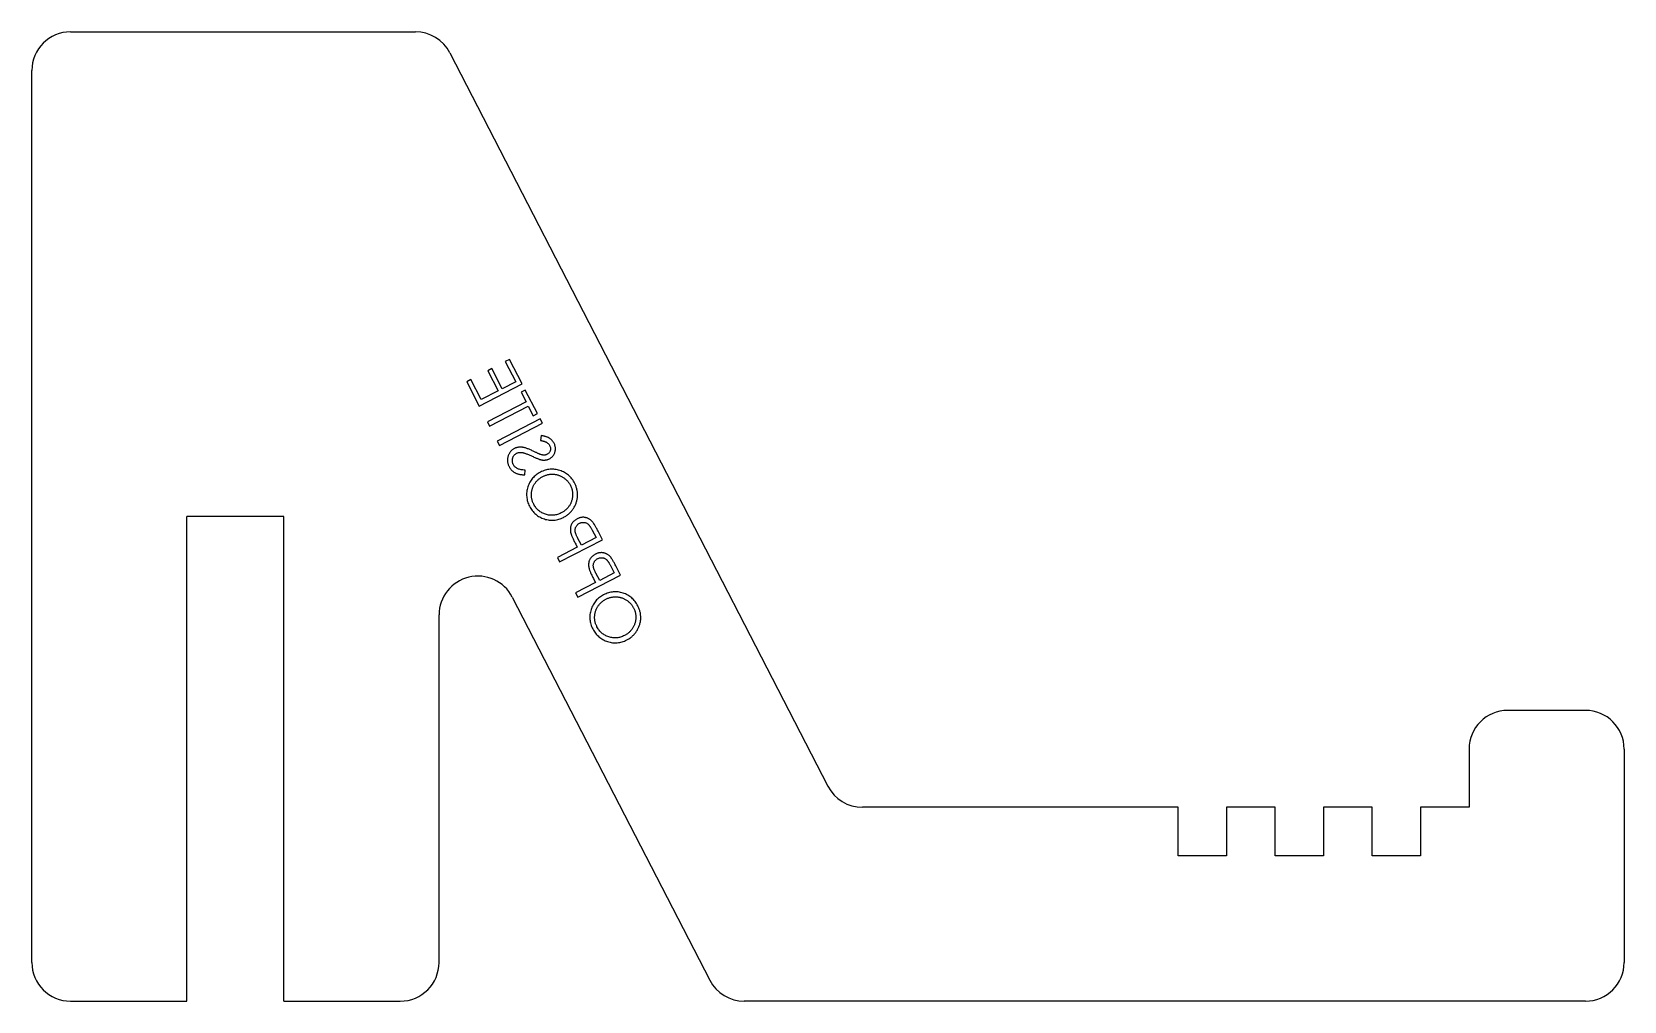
# Model space of a CAD drawing. Header units: millimetres. Extents: x -41.1 to 41.1, y -25 to 25.
import ezdxf

# ---------------------------------------------------------------- set-up
doc = ezdxf.new("R2010")
doc.units = ezdxf.units.MM

msp = doc.modelspace()

# ---------------------------------------------------------------- linework, layer by layer
at = {"color": 7, "linetype": 'Continuous', "lineweight": 25}
for p, q in [((-39.058, 25), (-21.277, 25)), ((-19.499, 23.916), (-0.001, -13.916)), ((-41.058, -23), (-41.058, 23)), ((-17.333, 7.627), (-17.549, 7.515)), ((-17.549, 7.515), (-17.014, 6.479)), ((-16.798, 6.59), (-17.333, 7.627)), ((-16.429, 8.105), (-16.647, 7.993)), ((-16.647, 7.993), (-16.106, 6.947)), ((-15.775, 6.839), (-16.429, 8.105)), ((-18.416, 7.068), (-18.634, 6.955)), ((-18.634, 6.955), (-17.985, 5.698)), ((-17.881, 6.031), (-18.416, 7.068)), ((-17.985, 5.698), (-15.775, 6.839)), ((-16.106, 6.947), (-16.798, 6.59)), ((-17.014, 6.479), (-17.881, 6.031)), ((-15.572, 5.916), (-17.567, 4.886)), ((-15.611, 6.52), (-15.826, 6.409)), ((-15.826, 6.409), (-15.572, 5.916)), ((-14.985, 5.307), (-15.611, 6.52)), ((-17.451, 4.661), (-15.456, 5.691)), ((-14.844, 5.032), (-17.054, 3.891)), ((-15.456, 5.691), (-15.2, 5.197)), ((-15.2, 5.197), (-14.985, 5.307)), ((-14.73, 4.811), (-14.844, 5.032)), ((-17.567, 4.886), (-17.451, 4.661)), ((-16.94, 3.67), (-14.73, 4.811)), ((-14.791, 4.174), (-14.834, 3.923)), ((-17.054, 3.891), (-16.94, 3.67)), ((-15.634, 2.147), (-15.618, 2.394)), ((-28.058, 0), (-33.058, 0)), ((-33.058, -25), (-33.058, 0)), ((-28.058, -25), (-28.058, 0)), ((-12.163, -0.698), (-11.961, -1.088)), ((-11.633, -1.199), (-11.86, -0.758)), ((-12.929, -1.588), (-13.956, -2.119)), ((-13.843, -2.339), (-11.633, -1.199)), ((-13.01, -1.43), (-12.929, -1.588)), ((-12.712, -1.477), (-12.91, -1.104)), ((-11.961, -1.088), (-12.712, -1.477)), ((-13.956, -2.119), (-13.843, -2.339)), ((-12.903, -4.163), (-10.693, -3.022)), ((-12.071, -3.254), (-11.989, -3.412)), ((-11.773, -3.3), (-11.971, -2.928)), ((-11.021, -2.912), (-11.773, -3.3)), ((-11.223, -2.521), (-11.021, -2.912)), ((-10.693, -3.022), (-10.92, -2.582)), ((-11.989, -3.412), (-13.017, -3.942)), ((-13.017, -3.942), (-12.903, -4.163)), ((-16.28, -4.158), (-6.097, -23.916)), ((-20.058, -23), (-20.058, -5.074)), ((39.058, -10), (35.058, -10)), ((33.058, -12), (33.058, -15)), ((41.058, -12), (41.058, -23)), ((18.058, -15), (1.777, -15)), ((18.058, -17.5), (18.058, -15)), ((20.558, -15), (20.558, -17.5)), ((23.058, -15), (20.558, -15)), ((23.058, -17.5), (23.058, -15)), ((25.558, -15), (25.558, -17.5)), ((28.058, -15), (25.558, -15)), ((28.058, -17.5), (28.058, -15)), ((30.558, -15), (30.558, -17.5)), ((33.058, -15), (30.558, -15)), ((20.558, -17.5), (18.058, -17.5)), ((25.558, -17.5), (23.058, -17.5)), ((30.558, -17.5), (28.058, -17.5)), ((-39.058, -25), (-33.058, -25)), ((-28.058, -25), (-22.058, -25)), ((39.058, -25), (-4.319, -25))]:
    msp.add_line(p, q, dxfattribs=at)
for centre, start, end in [((-39.058, 23), 90, 180), ((-21.277, 23), 27.26604, 90), ((-18.058, -5.074), 27.26604, 180), ((35.058, -12), 90, 180), ((39.058, -12), 0, 90), ((1.777, -13), 207.26604, 270), ((-39.058, -23), 180, 270), ((-22.058, -23), 270, 0), ((39.058, -23), 270, 0), ((-4.319, -23), 207.26604, 270)]:
    msp.add_arc(centre, 2, start, end, dxfattribs=at)
for points, knots in [([(-14.129, 3.781), (-14.143, 3.806), (-14.172, 3.856), (-14.225, 3.924), (-14.286, 3.983), (-14.345, 4.027), (-14.397, 4.057), (-14.44, 4.079), (-14.488, 4.099), (-14.54, 4.117), (-14.597, 4.134), (-14.658, 4.149), (-14.723, 4.162), (-14.767, 4.17), (-14.791, 4.174)], [0, 0, 0, 0, 0.1077778, 0.2140198, 0.3199441, 0.4279115, 0.4844242, 0.5452679, 0.6095964, 0.6782791, 0.751923, 0.8297229, 0.9125844, 1, 1, 1, 1]), ([(-16.174, 3.507), (-16.193, 3.496), (-16.232, 3.475), (-16.284, 3.436), (-16.333, 3.394), (-16.376, 3.346), (-16.414, 3.293), (-16.447, 3.237), (-16.476, 3.175), (-16.498, 3.109), (-16.516, 3.042), (-16.526, 2.973), (-16.53, 2.905), (-16.527, 2.838), (-16.518, 2.771), (-16.5, 2.705), (-16.477, 2.638), (-16.456, 2.595), (-16.446, 2.574)], [0, 0, 0, 0, 0.0617394, 0.1218667, 0.1813463, 0.2407897, 0.3002694, 0.3609736, 0.4238595, 0.488703, 0.5538461, 0.6176813, 0.680389, 0.7426109, 0.8049331, 0.8681637, 0.9331613, 1, 1, 1, 1]), ([(-15.207, 3.373), (-15.236, 3.387), (-15.292, 3.415), (-15.376, 3.452), (-15.455, 3.484), (-15.529, 3.512), (-15.6, 3.534), (-15.666, 3.551), (-15.728, 3.565), (-15.785, 3.572), (-15.84, 3.576), (-15.893, 3.576), (-15.944, 3.573), (-15.993, 3.567), (-16.041, 3.557), (-16.087, 3.544), (-16.131, 3.528), (-16.16, 3.514), (-16.174, 3.507)], [0, 0, 0, 0, 0.09587, 0.186083, 0.269818, 0.348723, 0.421201, 0.488646, 0.550736, 0.607524, 0.660975, 0.712835, 0.763298, 0.812122, 0.85997, 0.907187, 0.953604, 1, 1, 1, 1]), ([(-16.055, 3.266), (-16.036, 3.275), (-15.998, 3.292), (-15.935, 3.305), (-15.868, 3.31), (-15.822, 3.306), (-15.799, 3.303)], [0, 0, 0, 0, 0.237183, 0.479137, 0.730958, 1, 1, 1, 1]), ([(-15.799, 3.303), (-15.781, 3.301), (-15.744, 3.295), (-15.687, 3.281), (-15.625, 3.263), (-15.559, 3.24), (-15.488, 3.214), (-15.412, 3.183), (-15.331, 3.147), (-15.277, 3.121), (-15.248, 3.108)], [0, 0, 0, 0, 0.091039, 0.191155, 0.301497, 0.420403, 0.549929, 0.690214, 0.839803, 1, 1, 1, 1]), ([(-14.838, 3.202), (-14.845, 3.204), (-14.861, 3.21), (-14.888, 3.222), (-14.923, 3.237), (-14.965, 3.256), (-15.015, 3.28), (-15.072, 3.308), (-15.137, 3.338), (-15.183, 3.361), (-15.207, 3.373)], [0, 0, 0, 0, 0.052621, 0.124919, 0.218729, 0.333924, 0.468915, 0.624826, 0.802236, 1, 1, 1, 1]), ([(-14.834, 3.923), (-14.816, 3.92), (-14.78, 3.913), (-14.729, 3.902), (-14.682, 3.891), (-14.638, 3.879), (-14.599, 3.866), (-14.564, 3.853), (-14.533, 3.839), (-14.498, 3.819), (-14.46, 3.791), (-14.418, 3.752), (-14.383, 3.708), (-14.364, 3.675), (-14.355, 3.658)], [0, 0, 0, 0, 0.098972, 0.190536, 0.275455, 0.353804, 0.425952, 0.491788, 0.550686, 0.604128, 0.703484, 0.80095, 0.899622, 1, 1, 1, 1]), ([(-14.355, 3.658), (-14.345, 3.637), (-14.325, 3.594), (-14.31, 3.527), (-14.308, 3.462), (-14.321, 3.398), (-14.345, 3.339), (-14.379, 3.286), (-14.424, 3.242), (-14.46, 3.221), (-14.479, 3.21)], [0, 0, 0, 0, 0.13903, 0.267353, 0.392631, 0.517151, 0.63988, 0.757984, 0.876528, 1, 1, 1, 1]), ([(-14.37, 2.977), (-14.347, 2.99), (-14.302, 3.015), (-14.241, 3.064), (-14.187, 3.119), (-14.142, 3.181), (-14.105, 3.248), (-14.078, 3.32), (-14.061, 3.395), (-14.055, 3.473), (-14.057, 3.553), (-14.072, 3.631), (-14.094, 3.708), (-14.117, 3.756), (-14.129, 3.781)], [0, 0, 0, 0, 0.084625, 0.167198, 0.24848, 0.330276, 0.411854, 0.492883, 0.574586, 0.658806, 0.743869, 0.82798, 0.912879, 1, 1, 1, 1]), ([(-16.446, 2.574), (-16.437, 2.557), (-16.419, 2.525), (-16.389, 2.479), (-16.355, 2.436), (-16.32, 2.395), (-16.281, 2.358), (-16.24, 2.323), (-16.196, 2.292), (-16.149, 2.263), (-16.099, 2.237), (-16.044, 2.215), (-15.986, 2.195), (-15.924, 2.18), (-15.857, 2.166), (-15.786, 2.158), (-15.711, 2.15), (-15.66, 2.148), (-15.634, 2.147)], [0, 0, 0, 0, 0.058117, 0.114486, 0.170549, 0.226253, 0.281482, 0.336904, 0.392873, 0.449283, 0.507336, 0.567646, 0.630935, 0.697663, 0.767239, 0.840817, 0.918727, 1, 1, 1, 1]), ([(-16.22, 2.663), (-16.229, 2.682), (-16.246, 2.719), (-16.264, 2.778), (-16.274, 2.838), (-16.276, 2.899), (-16.273, 2.959), (-16.261, 3.016), (-16.242, 3.07), (-16.215, 3.12), (-16.182, 3.165), (-16.145, 3.205), (-16.102, 3.239), (-16.071, 3.257), (-16.055, 3.266)], [0, 0, 0, 0, 0.089101, 0.176469, 0.263479, 0.351555, 0.438995, 0.522998, 0.604194, 0.686142, 0.766193, 0.844245, 0.921722, 1, 1, 1, 1]), ([(-15.618, 2.394), (-15.655, 2.395), (-15.726, 2.398), (-15.828, 2.412), (-15.92, 2.434), (-16.001, 2.463), (-16.072, 2.501), (-16.132, 2.547), (-16.184, 2.6), (-16.208, 2.642), (-16.22, 2.663)], [0, 0, 0, 0, 0.161508, 0.308955, 0.444336, 0.568313, 0.68251, 0.790823, 0.895692, 1, 1, 1, 1]), ([(-15.248, 3.108), (-15.22, 3.095), (-15.166, 3.069), (-15.089, 3.034), (-15.019, 3.003), (-14.955, 2.978), (-14.899, 2.956), (-14.849, 2.939), (-14.807, 2.927), (-14.781, 2.922), (-14.769, 2.92)], [0, 0, 0, 0, 0.181411, 0.345537, 0.494592, 0.626475, 0.74378, 0.845028, 0.929788, 1, 1, 1, 1]), ([(-14.479, 3.21), (-14.491, 3.204), (-14.515, 3.193), (-14.554, 3.18), (-14.594, 3.171), (-14.635, 3.167), (-14.68, 3.167), (-14.729, 3.174), (-14.782, 3.185), (-14.819, 3.196), (-14.838, 3.202)], [0, 0, 0, 0, 0.108507, 0.218584, 0.32671, 0.438441, 0.557639, 0.690021, 0.836651, 1, 1, 1, 1]), ([(-14.769, 2.92), (-14.751, 2.917), (-14.716, 2.912), (-14.663, 2.909), (-14.612, 2.91), (-14.561, 2.915), (-14.512, 2.924), (-14.463, 2.938), (-14.416, 2.954), (-14.386, 2.969), (-14.37, 2.977)], [0, 0, 0, 0, 0.131847, 0.260346, 0.386215, 0.509005, 0.631947, 0.753791, 0.875922, 1, 1, 1, 1]), ([(-14.829, 2.287), (-14.868, 2.266), (-14.946, 2.224), (-15.052, 2.148), (-15.149, 2.065), (-15.236, 1.974), (-15.312, 1.873), (-15.378, 1.765), (-15.434, 1.649), (-15.48, 1.526), (-15.514, 1.399), (-15.536, 1.272), (-15.546, 1.145), (-15.541, 1.02), (-15.524, 0.895), (-15.493, 0.771), (-15.45, 0.648), (-15.411, 0.568), (-15.392, 0.528)], [0, 0, 0, 0, 0.065107, 0.128335, 0.18997, 0.251105, 0.311923, 0.373347, 0.435849, 0.500021, 0.564337, 0.626817, 0.688083, 0.748989, 0.809933, 0.871639, 0.934856, 1, 1, 1, 1]), ([(-15.173, 0.631), (-15.184, 0.653), (-15.205, 0.695), (-15.231, 0.761), (-15.253, 0.827), (-15.271, 0.894), (-15.283, 0.963), (-15.292, 1.032), (-15.295, 1.101), (-15.295, 1.171), (-15.29, 1.241), (-15.279, 1.309), (-15.265, 1.376), (-15.248, 1.442), (-15.224, 1.506), (-15.197, 1.568), (-15.165, 1.629), (-15.129, 1.689), (-15.089, 1.745), (-15.046, 1.8), (-14.999, 1.851), (-14.948, 1.898), (-14.895, 1.944), (-14.836, 1.985), (-14.776, 2.025), (-14.733, 2.048), (-14.711, 2.059)], [0, 0, 0, 0, 0.042832, 0.08501, 0.126649, 0.168095, 0.209476, 0.250789, 0.292439, 0.334336, 0.376339, 0.417476, 0.458442, 0.499099, 0.539521, 0.580115, 0.621205, 0.662572, 0.70425, 0.745565, 0.787075, 0.828569, 0.870411, 0.912853, 0.955935, 1, 1, 1, 1]), ([(-13.061, 1.709), (-13.083, 1.749), (-13.127, 1.829), (-13.204, 1.939), (-13.288, 2.039), (-13.381, 2.128), (-13.482, 2.206), (-13.59, 2.274), (-13.706, 2.331), (-13.829, 2.377), (-13.955, 2.411), (-14.082, 2.434), (-14.209, 2.442), (-14.335, 2.438), (-14.46, 2.42), (-14.585, 2.389), (-14.709, 2.346), (-14.789, 2.307), (-14.829, 2.287)], [0, 0, 0, 0, 0.066665, 0.13111, 0.193751, 0.255341, 0.316529, 0.377642, 0.439784, 0.503226, 0.56672, 0.628668, 0.689356, 0.749703, 0.810361, 0.871969, 0.934915, 1, 1, 1, 1]), ([(-14.711, 2.059), (-14.689, 2.07), (-14.646, 2.091), (-14.58, 2.118), (-14.513, 2.14), (-14.446, 2.159), (-14.378, 2.172), (-14.31, 2.179), (-14.241, 2.184), (-14.172, 2.182), (-14.104, 2.177), (-14.037, 2.168), (-13.97, 2.153), (-13.905, 2.134), (-13.84, 2.111), (-13.777, 2.082), (-13.714, 2.051), (-13.654, 2.014), (-13.595, 1.973), (-13.54, 1.93), (-13.488, 1.883), (-13.44, 1.834), (-13.395, 1.782), (-13.354, 1.726), (-13.316, 1.669), (-13.294, 1.628), (-13.283, 1.607)], [0, 0, 0, 0, 0.0439461, 0.0867971, 0.1288881, 0.1705773, 0.2118846, 0.2530288, 0.2942618, 0.3354291, 0.3767244, 0.4173886, 0.4582885, 0.4989827, 0.5401323, 0.5815608, 0.6234875, 0.6663595, 0.7091155, 0.7514898, 0.7929847, 0.8342034, 0.8755599, 0.916783, 0.9580346, 1, 1, 1, 1]), ([(-13.638, -0.045), (-13.612, -0.031), (-13.56, -0.004), (-13.487, 0.045), (-13.416, 0.095), (-13.351, 0.152), (-13.288, 0.21), (-13.231, 0.274), (-13.176, 0.341), (-13.127, 0.413), (-13.081, 0.487), (-13.042, 0.563), (-13.007, 0.641), (-12.978, 0.721), (-12.955, 0.801), (-12.937, 0.884), (-12.924, 0.968), (-12.917, 1.053), (-12.915, 1.139), (-12.92, 1.224), (-12.93, 1.308), (-12.945, 1.39), (-12.965, 1.472), (-12.992, 1.552), (-13.023, 1.631), (-13.049, 1.683), (-13.061, 1.709)], [0, 0, 0, 0, 0.043219, 0.085893, 0.128127, 0.169991, 0.211726, 0.253499, 0.295461, 0.338006, 0.380575, 0.422126, 0.463493, 0.504675, 0.545569, 0.586507, 0.627919, 0.669751, 0.711451, 0.752958, 0.793696, 0.834585, 0.875329, 0.916656, 0.957902, 1, 1, 1, 1]), ([(-13.283, 1.607), (-13.273, 1.587), (-13.253, 1.546), (-13.228, 1.483), (-13.207, 1.418), (-13.191, 1.352), (-13.179, 1.285), (-13.172, 1.217), (-13.169, 1.147), (-13.17, 1.077), (-13.176, 1.007), (-13.186, 0.938), (-13.201, 0.87), (-13.219, 0.804), (-13.242, 0.74), (-13.27, 0.677), (-13.302, 0.616), (-13.338, 0.556), (-13.378, 0.499), (-13.421, 0.445), (-13.468, 0.394), (-13.519, 0.346), (-13.573, 0.3), (-13.631, 0.258), (-13.692, 0.22), (-13.735, 0.196), (-13.757, 0.185)], [0, 0, 0, 0, 0.0412329, 0.0819365, 0.1222942, 0.1627857, 0.2036618, 0.2447457, 0.2865217, 0.3288689, 0.3713596, 0.4132293, 0.4543965, 0.4955594, 0.5364001, 0.5774061, 0.6186346, 0.6603976, 0.7022156, 0.7438576, 0.7855071, 0.8273478, 0.8695606, 0.9123221, 0.9556407, 1, 1, 1, 1]), ([(-15.392, 0.528), (-15.37, 0.488), (-15.327, 0.41), (-15.251, 0.302), (-15.167, 0.205), (-15.076, 0.117), (-14.975, 0.04), (-14.867, -0.027), (-14.75, -0.084), (-14.627, -0.129), (-14.501, -0.164), (-14.374, -0.186), (-14.249, -0.195), (-14.124, -0.191), (-14, -0.175), (-13.878, -0.145), (-13.756, -0.102), (-13.678, -0.064), (-13.638, -0.045)], [0, 0, 0, 0, 0.066062, 0.130103, 0.1925, 0.253876, 0.315257, 0.376881, 0.439565, 0.503813, 0.567971, 0.630327, 0.691424, 0.751663, 0.812164, 0.873355, 0.935647, 1, 1, 1, 1]), ([(-13.757, 0.185), (-13.789, 0.169), (-13.854, 0.138), (-13.954, 0.103), (-14.054, 0.078), (-14.155, 0.064), (-14.256, 0.06), (-14.358, 0.067), (-14.461, 0.084), (-14.563, 0.113), (-14.662, 0.149), (-14.755, 0.194), (-14.842, 0.247), (-14.922, 0.308), (-14.995, 0.378), (-15.062, 0.454), (-15.122, 0.539), (-15.156, 0.6), (-15.173, 0.631)], [0, 0, 0, 0, 0.065737, 0.129355, 0.191734, 0.252911, 0.31414, 0.375459, 0.43816, 0.502536, 0.566852, 0.629447, 0.690493, 0.751445, 0.811875, 0.873059, 0.935673, 1, 1, 1, 1]), ([(-12.934, -0.122), (-12.952, -0.131), (-12.987, -0.15), (-13.036, -0.183), (-13.081, -0.217), (-13.121, -0.254), (-13.157, -0.293), (-13.189, -0.336), (-13.216, -0.38), (-13.239, -0.427), (-13.257, -0.475), (-13.272, -0.525), (-13.281, -0.576), (-13.287, -0.629), (-13.288, -0.682), (-13.285, -0.737), (-13.277, -0.793), (-13.269, -0.831), (-13.264, -0.85)], [0, 0, 0, 0, 0.069785, 0.136634, 0.201415, 0.264103, 0.325165, 0.385565, 0.444957, 0.504641, 0.564361, 0.623703, 0.683387, 0.743546, 0.805108, 0.867904, 0.932985, 1, 1, 1, 1]), ([(-12.91, -1.104), (-12.92, -1.086), (-12.937, -1.051), (-12.962, -0.999), (-12.983, -0.95), (-13.001, -0.904), (-13.016, -0.861), (-13.028, -0.822), (-13.036, -0.786), (-13.042, -0.742), (-13.044, -0.69), (-13.037, -0.629), (-13.019, -0.571), (-12.993, -0.516), (-12.959, -0.465), (-12.919, -0.42), (-12.871, -0.381), (-12.835, -0.361), (-12.817, -0.35)], [0, 0, 0, 0, 0.071071, 0.137508, 0.198592, 0.255684, 0.307584, 0.354579, 0.397766, 0.436342, 0.508037, 0.577924, 0.646671, 0.716984, 0.787826, 0.856983, 0.927651, 1, 1, 1, 1]), ([(-12.157, -0.265), (-12.169, -0.251), (-12.193, -0.225), (-12.232, -0.189), (-12.273, -0.157), (-12.316, -0.129), (-12.361, -0.104), (-12.408, -0.084), (-12.457, -0.067), (-12.508, -0.054), (-12.56, -0.044), (-12.612, -0.04), (-12.665, -0.041), (-12.718, -0.048), (-12.772, -0.059), (-12.826, -0.075), (-12.881, -0.095), (-12.916, -0.113), (-12.934, -0.122)], [0, 0, 0, 0, 0.063213, 0.124809, 0.185555, 0.244998, 0.304841, 0.364195, 0.424772, 0.485677, 0.547314, 0.60881, 0.67014, 0.732437, 0.796231, 0.862011, 0.929473, 1, 1, 1, 1]), ([(-12.817, -0.35), (-12.798, -0.341), (-12.761, -0.324), (-12.703, -0.309), (-12.643, -0.302), (-12.582, -0.304), (-12.523, -0.314), (-12.467, -0.333), (-12.414, -0.359), (-12.375, -0.389), (-12.344, -0.418), (-12.321, -0.445), (-12.296, -0.476), (-12.271, -0.512), (-12.245, -0.552), (-12.218, -0.596), (-12.191, -0.645), (-12.173, -0.68), (-12.163, -0.698)], [0, 0, 0, 0, 0.073017, 0.143625, 0.214658, 0.287022, 0.358659, 0.42746, 0.496131, 0.56561, 0.603347, 0.6449, 0.691748, 0.743229, 0.799793, 0.861507, 0.928128, 1, 1, 1, 1]), ([(-11.86, -0.758), (-11.876, -0.728), (-11.906, -0.67), (-11.95, -0.588), (-11.992, -0.514), (-12.03, -0.448), (-12.066, -0.39), (-12.098, -0.341), (-12.128, -0.3), (-12.148, -0.276), (-12.157, -0.265)], [0, 0, 0, 0, 0.177439, 0.338994, 0.486285, 0.618935, 0.73625, 0.838327, 0.926525, 1, 1, 1, 1]), ([(-13.264, -0.85), (-13.26, -0.865), (-13.251, -0.899), (-13.232, -0.952), (-13.209, -1.014), (-13.179, -1.082), (-13.145, -1.159), (-13.105, -1.243), (-13.06, -1.334), (-13.027, -1.397), (-13.01, -1.43)], [0, 0, 0, 0, 0.075394, 0.164678, 0.268517, 0.38584, 0.518199, 0.66389, 0.824714, 1, 1, 1, 1]), ([(-11.995, -1.945), (-12.012, -1.955), (-12.047, -1.974), (-12.096, -2.006), (-12.141, -2.04), (-12.181, -2.078), (-12.218, -2.117), (-12.249, -2.159), (-12.276, -2.203), (-12.299, -2.25), (-12.318, -2.299), (-12.333, -2.348), (-12.342, -2.4), (-12.348, -2.452), (-12.348, -2.505), (-12.345, -2.56), (-12.337, -2.616), (-12.329, -2.654), (-12.325, -2.673)], [0, 0, 0, 0, 0.069785, 0.136634, 0.201415, 0.264103, 0.325165, 0.385565, 0.444957, 0.504641, 0.564361, 0.623703, 0.683387, 0.743546, 0.805108, 0.867904, 0.932985, 1, 1, 1, 1]), ([(-11.971, -2.928), (-11.98, -2.909), (-11.998, -2.874), (-12.022, -2.822), (-12.043, -2.773), (-12.062, -2.728), (-12.076, -2.685), (-12.088, -2.646), (-12.096, -2.609), (-12.103, -2.565), (-12.104, -2.513), (-12.097, -2.452), (-12.079, -2.394), (-12.053, -2.339), (-12.02, -2.289), (-11.979, -2.243), (-11.931, -2.204), (-11.895, -2.184), (-11.877, -2.174)], [0, 0, 0, 0, 0.071071, 0.137508, 0.198592, 0.255684, 0.307584, 0.354579, 0.397766, 0.436342, 0.508037, 0.577924, 0.646671, 0.716984, 0.787826, 0.856983, 0.927651, 1, 1, 1, 1]), ([(-11.217, -2.088), (-11.229, -2.075), (-11.253, -2.048), (-11.292, -2.013), (-11.333, -1.98), (-11.376, -1.952), (-11.421, -1.928), (-11.468, -1.907), (-11.517, -1.89), (-11.568, -1.877), (-11.62, -1.868), (-11.672, -1.864), (-11.725, -1.865), (-11.779, -1.871), (-11.833, -1.882), (-11.887, -1.898), (-11.941, -1.919), (-11.977, -1.936), (-11.995, -1.945)], [0, 0, 0, 0, 0.063213, 0.124809, 0.185555, 0.244998, 0.304841, 0.364195, 0.424772, 0.485677, 0.547314, 0.60881, 0.67014, 0.732437, 0.796231, 0.862011, 0.929473, 1, 1, 1, 1]), ([(-11.877, -2.174), (-11.858, -2.165), (-11.822, -2.148), (-11.763, -2.132), (-11.703, -2.125), (-11.642, -2.127), (-11.583, -2.137), (-11.527, -2.156), (-11.475, -2.183), (-11.435, -2.213), (-11.405, -2.242), (-11.381, -2.268), (-11.356, -2.299), (-11.331, -2.335), (-11.305, -2.375), (-11.278, -2.42), (-11.251, -2.469), (-11.233, -2.503), (-11.223, -2.521)], [0, 0, 0, 0, 0.073017, 0.143625, 0.214658, 0.287022, 0.358659, 0.42746, 0.496131, 0.56561, 0.603347, 0.6449, 0.691748, 0.743229, 0.799793, 0.861507, 0.928128, 1, 1, 1, 1]), ([(-10.92, -2.582), (-10.936, -2.552), (-10.966, -2.494), (-11.01, -2.411), (-11.052, -2.337), (-11.09, -2.271), (-11.126, -2.213), (-11.158, -2.164), (-11.188, -2.123), (-11.208, -2.099), (-11.217, -2.088)], [0, 0, 0, 0, 0.1774388, 0.3389944, 0.4862855, 0.6189346, 0.7362499, 0.8383271, 0.9265247, 1, 1, 1, 1]), ([(-12.325, -2.673), (-12.32, -2.688), (-12.311, -2.722), (-12.292, -2.776), (-12.269, -2.837), (-12.239, -2.906), (-12.205, -2.982), (-12.165, -3.066), (-12.12, -3.158), (-12.088, -3.221), (-12.071, -3.254)], [0, 0, 0, 0, 0.075394, 0.164678, 0.268517, 0.38584, 0.518199, 0.66389, 0.824714, 1, 1, 1, 1]), ([(-11.569, -4.037), (-11.609, -4.059), (-11.686, -4.101), (-11.792, -4.177), (-11.889, -4.26), (-11.976, -4.351), (-12.052, -4.452), (-12.118, -4.56), (-12.175, -4.676), (-12.22, -4.799), (-12.255, -4.926), (-12.276, -5.053), (-12.286, -5.179), (-12.281, -5.305), (-12.264, -5.43), (-12.233, -5.554), (-12.19, -5.677), (-12.152, -5.756), (-12.132, -5.797)], [0, 0, 0, 0, 0.065107, 0.128335, 0.18997, 0.251105, 0.311923, 0.373347, 0.435849, 0.500021, 0.564337, 0.626817, 0.688083, 0.748989, 0.809933, 0.871639, 0.934856, 1, 1, 1, 1]), ([(-9.802, -4.616), (-9.824, -4.576), (-9.867, -4.496), (-9.944, -4.386), (-10.029, -4.286), (-10.121, -4.197), (-10.222, -4.119), (-10.33, -4.051), (-10.447, -3.994), (-10.569, -3.948), (-10.695, -3.914), (-10.822, -3.891), (-10.949, -3.882), (-11.075, -3.887), (-11.2, -3.905), (-11.325, -3.936), (-11.449, -3.979), (-11.529, -4.018), (-11.569, -4.037)], [0, 0, 0, 0, 0.066665, 0.13111, 0.193751, 0.255341, 0.316529, 0.377642, 0.439784, 0.503226, 0.56672, 0.628668, 0.689356, 0.749703, 0.810361, 0.871969, 0.934915, 1, 1, 1, 1]), ([(-11.913, -5.693), (-11.924, -5.672), (-11.945, -5.63), (-11.971, -5.564), (-11.993, -5.498), (-12.011, -5.43), (-12.023, -5.362), (-12.032, -5.293), (-12.035, -5.224), (-12.035, -5.154), (-12.03, -5.084), (-12.02, -5.015), (-12.006, -4.948), (-11.988, -4.883), (-11.965, -4.819), (-11.937, -4.756), (-11.906, -4.695), (-11.869, -4.636), (-11.829, -4.579), (-11.786, -4.525), (-11.739, -4.474), (-11.688, -4.426), (-11.635, -4.381), (-11.577, -4.34), (-11.516, -4.3), (-11.473, -4.277), (-11.452, -4.266)], [0, 0, 0, 0, 0.042832, 0.08501, 0.126649, 0.168095, 0.209476, 0.250789, 0.292439, 0.334336, 0.376339, 0.417476, 0.458442, 0.499099, 0.539521, 0.580115, 0.621205, 0.662572, 0.70425, 0.745565, 0.787075, 0.828569, 0.870411, 0.912853, 0.955935, 1, 1, 1, 1]), ([(-11.452, -4.266), (-11.43, -4.255), (-11.386, -4.234), (-11.32, -4.206), (-11.253, -4.185), (-11.186, -4.166), (-11.118, -4.153), (-11.05, -4.145), (-10.981, -4.141), (-10.913, -4.142), (-10.844, -4.148), (-10.777, -4.157), (-10.71, -4.172), (-10.645, -4.191), (-10.58, -4.214), (-10.517, -4.242), (-10.455, -4.274), (-10.394, -4.311), (-10.336, -4.352), (-10.28, -4.395), (-10.228, -4.441), (-10.18, -4.491), (-10.136, -4.543), (-10.094, -4.598), (-10.056, -4.656), (-10.034, -4.697), (-10.023, -4.717)], [0, 0, 0, 0, 0.043946, 0.086797, 0.128888, 0.170577, 0.211885, 0.253029, 0.294262, 0.335429, 0.376724, 0.417389, 0.458289, 0.498983, 0.540132, 0.581561, 0.623487, 0.666359, 0.709116, 0.75149, 0.792985, 0.834203, 0.87556, 0.916783, 0.958035, 1, 1, 1, 1]), ([(-10.023, -4.717), (-10.013, -4.738), (-9.993, -4.779), (-9.968, -4.842), (-9.947, -4.907), (-9.932, -4.972), (-9.919, -5.039), (-9.912, -5.108), (-9.909, -5.177), (-9.91, -5.248), (-9.917, -5.318), (-9.926, -5.387), (-9.941, -5.455), (-9.959, -5.521), (-9.983, -5.585), (-10.01, -5.648), (-10.042, -5.709), (-10.078, -5.769), (-10.118, -5.826), (-10.162, -5.88), (-10.209, -5.931), (-10.259, -5.979), (-10.314, -6.024), (-10.371, -6.066), (-10.433, -6.105), (-10.475, -6.128), (-10.497, -6.14)], [0, 0, 0, 0, 0.041233, 0.081937, 0.122294, 0.162786, 0.203662, 0.244746, 0.286522, 0.328869, 0.37136, 0.413229, 0.454397, 0.495559, 0.5364, 0.577406, 0.618635, 0.660398, 0.702216, 0.743858, 0.785507, 0.827348, 0.869561, 0.912322, 0.955641, 1, 1, 1, 1]), ([(-10.378, -6.37), (-10.352, -6.356), (-10.3, -6.328), (-10.227, -6.28), (-10.156, -6.23), (-10.091, -6.173), (-10.028, -6.115), (-9.971, -6.05), (-9.917, -5.983), (-9.867, -5.912), (-9.821, -5.838), (-9.782, -5.762), (-9.747, -5.684), (-9.719, -5.604), (-9.695, -5.523), (-9.677, -5.441), (-9.664, -5.357), (-9.657, -5.271), (-9.656, -5.186), (-9.66, -5.101), (-9.67, -5.017), (-9.685, -4.935), (-9.705, -4.853), (-9.732, -4.773), (-9.764, -4.693), (-9.789, -4.642), (-9.802, -4.616)], [0, 0, 0, 0, 0.043219, 0.085893, 0.128127, 0.169991, 0.211726, 0.253499, 0.295461, 0.338006, 0.380575, 0.422126, 0.463493, 0.504675, 0.545569, 0.586507, 0.627919, 0.669751, 0.711451, 0.752958, 0.793696, 0.834585, 0.875329, 0.916656, 0.957902, 1, 1, 1, 1]), ([(-10.497, -6.14), (-10.53, -6.156), (-10.594, -6.187), (-10.694, -6.222), (-10.794, -6.247), (-10.895, -6.261), (-10.996, -6.264), (-11.099, -6.258), (-11.201, -6.24), (-11.303, -6.212), (-11.402, -6.176), (-11.495, -6.131), (-11.582, -6.078), (-11.662, -6.017), (-11.735, -5.947), (-11.803, -5.871), (-11.862, -5.786), (-11.896, -5.725), (-11.913, -5.693)], [0, 0, 0, 0, 0.0657369, 0.1293554, 0.1917336, 0.2529108, 0.3141398, 0.3754586, 0.4381596, 0.502536, 0.5668524, 0.6294473, 0.6904931, 0.7514449, 0.811875, 0.873059, 0.9356728, 1, 1, 1, 1]), ([(-12.132, -5.797), (-12.11, -5.836), (-12.067, -5.914), (-11.991, -6.022), (-11.907, -6.12), (-11.816, -6.208), (-11.715, -6.285), (-11.607, -6.352), (-11.491, -6.409), (-11.368, -6.454), (-11.241, -6.488), (-11.115, -6.511), (-10.989, -6.52), (-10.864, -6.516), (-10.741, -6.499), (-10.618, -6.47), (-10.496, -6.427), (-10.418, -6.389), (-10.378, -6.37)], [0, 0, 0, 0, 0.066062, 0.130103, 0.1925, 0.253876, 0.315257, 0.376881, 0.439565, 0.503813, 0.567971, 0.630327, 0.691424, 0.751663, 0.812164, 0.873355, 0.935647, 1, 1, 1, 1])]:
    msp.add_open_spline(points, degree=3, knots=knots, dxfattribs=at)

doc.saveas('drawing.dxf')
